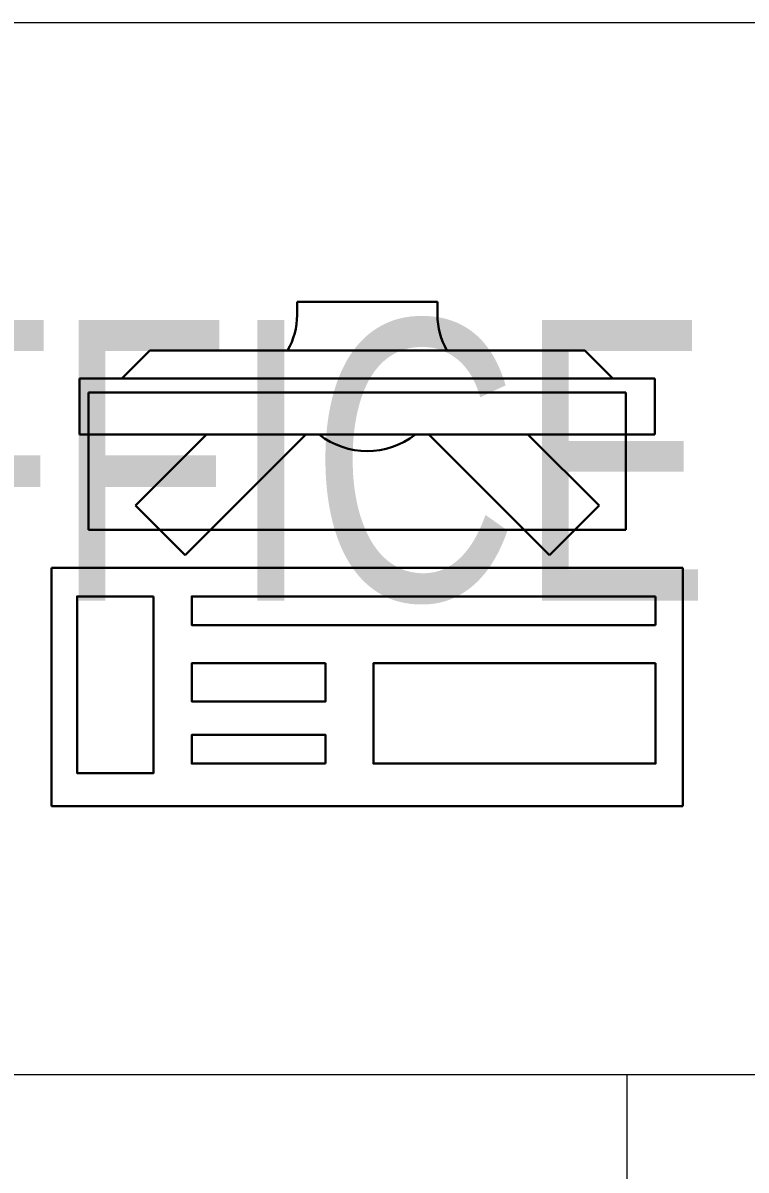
# Model space of a CAD drawing. Header units: millimetres. Extents: x 26027 to 581921, y 7230 to 233891.
# Drawn here: x 495446 to 495962, y 187459 to 188277 of the extents above; entities that cross this region are included whole.
import ezdxf

# ---------------------------------------------------------------- set-up
doc = ezdxf.new("R2010")
doc.units = ezdxf.units.MM
doc.header["$LTSCALE"] = 5
doc.layers.get('0').update_dxf_attribs({"color": 252})
for name, color, linetype, lineweight in [('72_EGR_BASE_TEXT', 252, 'Continuous', 5), ('GE-ARCHITECTURAL_ELEMENTS', 8, 'Continuous', 30), ('Medical Equipment and Furniture', 252, 'Continuous', 0)]:
    doc.layers.add(name, color=color, linetype=linetype, lineweight=lineweight)
doc.styles.add('X3G_ENTITY_2587EA', font='swisscl.ttf', dxfattribs={"height": 200})

# ---------------------------------------------------------------- blocks, each defined once
blk = doc.blocks.new('ITCWLS1-P')
at = {"layer": 'GE-ARCHITECTURAL_ELEMENTS'}
for p, q in [((-0.17, 0.45), (-0.17, 0)), ((-0.17, 0.45), (0, 0.45)), ((0, 0.45), (0, 0)), ((-0.26509, 0.43, 0), (-0.30509, 0.43, 0)), ((-0.30509, 0.43, 0), (-0.30509, 0.02, 0)), ((-0.26509, 0.43, 0), (-0.26509, 0.02, 0)), ((-0.14957, 0.43047), (-0.12914, 0.43047)), ((-0.12914, 0.43047), (-0.12914, 0.40893)), ((-0.197, 0.40939), (-0.295, 0.40939)), ((-0.295, 0.02639), (-0.295, 0.40939)), ((-0.197, 0.02639), (-0.197, 0.40939)), ((-0.32509, 0.38, 0), (-0.30509, 0.4, 0)), ((-0.32509, 0.38, 0), (-0.32509, 0.07, 0)), ((-0.35032, 0.275), (-0.35961, 0.275)), ((-0.35961, 0.175), (-0.35961, 0.275)), ((-0.35032, 0.175), (-0.35961, 0.175)), ((-0.32509, 0.07, 0), (-0.30509, 0.05, 0)), ((-0.197, 0.02639), (-0.295, 0.02639)), ((-0.30509, 0.02, 0), (-0.26509, 0.02, 0)), ((-0.17, 0), (0, 0))]:
    blk.add_line(p, q, dxfattribs=at)
at = {"layer": 'GE-ARCHITECTURAL_ELEMENTS', "extrusion": (2.48281e-10, 3.18408e-10, -1)}
for p, q in [((-0.26509, 0.33952), (-0.21443, 0.39019)), ((-0.17907, 0.35483), (-0.21443, 0.39019)), ((-0.26509, 0.26881), (-0.17907, 0.35483))]:
    blk.add_line(p, q, dxfattribs=at)
at = {"layer": 'GE-ARCHITECTURAL_ELEMENTS', "extrusion": (2.48281e-10, -3.18408e-10, -1)}
for p, q in [((-0.26509, 0.18119), (-0.17907, 0.09517)), ((-0.26509, 0.11048), (-0.21443, 0.05981)), ((-0.17907, 0.09517), (-0.21443, 0.05981))]:
    blk.add_line(p, q, dxfattribs=at)
at = {"layer": 'GE-ARCHITECTURAL_ELEMENTS'}
for points in [[(-0.12914, 0.40893), (-0.12914, 0.09996), (-0.14957, 0.09996), (-0.14957, 0.43047)], [(-0.14957, 0.09997), (-0.14957, 0.09997), (-0.14957, 0.09997), (-0.14957, 0.09997), (-0.14957, 0.09997), (-0.14957, 0.09997), (-0.14957, 0.09997), (-0.14957, 0.09997), (-0.14957, 0.09997)], [(-0.14957, 0.09997), (-0.14957, 0.09997), (-0.14957, 0.09997), (-0.14957, 0.09997), (-0.14957, 0.09997), (-0.14957, 0.09997), (-0.14957, 0.09997), (-0.14957, 0.09997), (-0.14957, 0.09997), (-0.14957, 0.09997), (-0.14957, 0.09997), (-0.14957, 0.09997), (-0.14957, 0.09997), (-0.14957, 0.09997), (-0.14957, 0.09997), (-0.14957, 0.09997), (-0.14957, 0.09997), (-0.14957, 0.09997)], [(-0.14957, 0.09996), (-0.14957, 0.09996), (-0.14957, 0.09996), (-0.14957, 0.09996), (-0.14957, 0.09996), (-0.14957, 0.09996), (-0.14957, 0.09996), (-0.14957, 0.09996), (-0.14957, 0.09996), (-0.14957, 0.09996)], [(-0.14957, 0.09996), (-0.14957, 0.09996), (-0.14957, 0.09996), (-0.14957, 0.09996), (-0.14957, 0.09996), (-0.14957, 0.09996), (-0.14957, 0.09996)], [(-0.14957, 0.09997), (-0.14957, 0.09997), (-0.14957, 0.09997), (-0.14957, 0.09997), (-0.14957, 0.09997), (-0.14957, 0.09997), (-0.14957, 0.09997), (-0.14957, 0.09997), (-0.14957, 0.09997), (-0.14957, 0.09997)], [(-0.14957, 0.09997), (-0.14957, 0.09997), (-0.14957, 0.09997), (-0.14957, 0.09997), (-0.14957, 0.09997), (-0.14957, 0.09997), (-0.14957, 0.09997), (-0.14957, 0.09997), (-0.14957, 0.09997), (-0.14957, 0.09997), (-0.14957, 0.09997), (-0.14957, 0.09997), (-0.14957, 0.09997), (-0.14957, 0.09997), (-0.14957, 0.09997)], [(-0.14957, 0.09997), (-0.14957, 0.09997), (-0.14957, 0.09997), (-0.14957, 0.09997), (-0.14957, 0.09997), (-0.14957, 0.09997), (-0.14957, 0.09997), (-0.14957, 0.09997), (-0.14957, 0.09997), (-0.14957, 0.09997)], [(-0.14957, 0.09997), (-0.14957, 0.09997), (-0.14957, 0.09997), (-0.14957, 0.09997), (-0.14957, 0.09997), (-0.14957, 0.09997), (-0.14957, 0.09997), (-0.14957, 0.09997), (-0.14957, 0.09997), (-0.14957, 0.09997)], [(-0.14957, 0.09996), (-0.14957, 0.09996), (-0.14957, 0.09996), (-0.14957, 0.09996), (-0.14957, 0.09996), (-0.14957, 0.09996), (-0.14957, 0.09996), (-0.14957, 0.09996), (-0.14957, 0.09996), (-0.14957, 0.09996), (-0.14957, 0.09996), (-0.14957, 0.09996), (-0.14957, 0.09996), (-0.14957, 0.09996), (-0.14957, 0.09996), (-0.14957, 0.09996), (-0.14957, 0.09996), (-0.14957, 0.09996), (-0.14957, 0.09997), (-0.14957, 0.09997), (-0.14957, 0.09997), (-0.14957, 0.09997), (-0.14957, 0.09997), (-0.14957, 0.09997), (-0.14957, 0.09997), (-0.14957, 0.09997), (-0.14957, 0.09997), (-0.14957, 0.09997), (-0.14957, 0.09997), (-0.14957, 0.09997), (-0.14957, 0.09997), (-0.14957, 0.09997), (-0.14956, 0.09997), (-0.14956, 0.09997), (-0.14956, 0.09997), (-0.14956, 0.09996), (-0.14956, 0.09996), (-0.14956, 0.09996), (-0.14956, 0.09996), (-0.14956, 0.09996), (-0.14956, 0.09996), (-0.14956, 0.09996), (-0.14956, 0.09996), (-0.14956, 0.09996), (-0.14956, 0.09996), (-0.14956, 0.09996), (-0.14956, 0.09996), (-0.14956, 0.09996), (-0.14957, 0.09996), (-0.14957, 0.09996), (-0.14957, 0.09996), (-0.14957, 0.09996), (-0.14957, 0.09996), (-0.14957, 0.09996)], [(-0.14957, 0.09996), (-0.14957, 0.09996), (-0.14957, 0.09996), (-0.14957, 0.09996), (-0.14957, 0.09996), (-0.14957, 0.09996), (-0.14957, 0.09996), (-0.14957, 0.09996), (-0.14957, 0.09996), (-0.14957, 0.09996), (-0.14957, 0.09997), (-0.14957, 0.09997), (-0.14957, 0.09997), (-0.14957, 0.09996), (-0.14957, 0.09996), (-0.14957, 0.09996), (-0.14957, 0.09996), (-0.14957, 0.09996), (-0.14957, 0.09996), (-0.14957, 0.09997), (-0.14957, 0.09997), (-0.14957, 0.09997), (-0.14957, 0.09997), (-0.14957, 0.09997), (-0.14957, 0.09997), (-0.14957, 0.09997), (-0.14957, 0.09997), (-0.14957, 0.09997), (-0.14957, 0.09997), (-0.14957, 0.09997), (-0.14957, 0.09997), (-0.14957, 0.09997), (-0.14957, 0.09997), (-0.14957, 0.09997), (-0.14957, 0.09997), (-0.14957, 0.09997), (-0.14957, 0.09997), (-0.14957, 0.09997), (-0.14957, 0.09997), (-0.14957, 0.09997), (-0.14957, 0.09997), (-0.14957, 0.09997), (-0.14957, 0.09997), (-0.14957, 0.09997), (-0.14957, 0.09997), (-0.14957, 0.09997), (-0.14957, 0.09997), (-0.14957, 0.09997), (-0.14957, 0.09997), (-0.14957, 0.09997), (-0.14957, 0.09997), (-0.14957, 0.09997), (-0.14957, 0.09997), (-0.14957, 0.09997), (-0.14957, 0.09997), (-0.14957, 0.09997), (-0.14957, 0.09997), (-0.14957, 0.09997), (-0.14957, 0.09997), (-0.14957, 0.09997), (-0.14957, 0.09997), (-0.14957, 0.09997), (-0.14957, 0.09997), (-0.14957, 0.09997), (-0.14957, 0.09997), (-0.14957, 0.09997), (-0.14957, 0.09997), (-0.14957, 0.09997), (-0.14957, 0.09997), (-0.14957, 0.09997), (-0.14957, 0.09997), (-0.14957, 0.09997), (-0.14957, 0.09997), (-0.14957, 0.09997), (-0.14957, 0.09997), (-0.14957, 0.09997), (-0.14957, 0.09997), (-0.14957, 0.09997), (-0.14957, 0.09997), (-0.14957, 0.09997), (-0.14956, 0.09997), (-0.14957, 0.09997), (-0.14957, 0.09997), (-0.14957, 0.09997), (-0.14957, 0.09997), (-0.14956, 0.09997), (-0.14957, 0.09997), (-0.14957, 0.09997), (-0.14957, 0.09997), (-0.14957, 0.09997), (-0.14957, 0.09997), (-0.14957, 0.09997), (-0.14957, 0.09997), (-0.14957, 0.09997), (-0.14957, 0.09997), (-0.14957, 0.09997), (-0.14956, 0.09997), (-0.14957, 0.09996), (-0.14957, 0.09996), (-0.14957, 0.09996), (-0.14956, 0.09996), (-0.14957, 0.09996), (-0.14957, 0.09996), (-0.14957, 0.09996), (-0.14957, 0.09996), (-0.14957, 0.09996), (-0.14957, 0.09996), (-0.14957, 0.09996), (-0.14957, 0.09996), (-0.14957, 0.09996), (-0.14957, 0.09996)], [(-0.14957, 0.09996), (-0.14957, 0.09996), (-0.14957, 0.09996), (-0.14957, 0.09996), (-0.14957, 0.09996), (-0.14957, 0.09996), (-0.14957, 0.09996), (-0.14957, 0.09996)], [(-0.14957, 0.09996), (-0.14957, 0.09996), (-0.14957, 0.09996), (-0.14957, 0.09996), (-0.14957, 0.09996), (-0.14957, 0.09996), (-0.14957, 0.09996), (-0.14957, 0.09996), (-0.14957, 0.09996), (-0.14957, 0.09996), (-0.14957, 0.09996), (-0.14957, 0.09996), (-0.14957, 0.09996), (-0.14957, 0.09996), (-0.14957, 0.09996), (-0.14957, 0.09996), (-0.14957, 0.09996), (-0.14957, 0.09996), (-0.14957, 0.09996), (-0.14957, 0.09996), (-0.14957, 0.09996), (-0.14957, 0.09996), (-0.14957, 0.09996), (-0.14957, 0.09996), (-0.14957, 0.09996), (-0.14957, 0.09996), (-0.14957, 0.09996), (-0.14957, 0.09996), (-0.14957, 0.09996), (-0.14957, 0.09996), (-0.14957, 0.09996), (-0.14957, 0.09996), (-0.14957, 0.09996), (-0.14957, 0.09996), (-0.14957, 0.09996), (-0.14957, 0.09996), (-0.14957, 0.09996), (-0.14957, 0.09996), (-0.14957, 0.09996), (-0.14957, 0.09996), (-0.14957, 0.09996), (-0.14957, 0.09996), (-0.14957, 0.09996), (-0.14957, 0.09996), (-0.14957, 0.09996), (-0.14957, 0.09996), (-0.14957, 0.09996), (-0.14957, 0.09996), (-0.14956, 0.09996), (-0.14956, 0.09996), (-0.14956, 0.09996), (-0.14956, 0.09996), (-0.14957, 0.09996), (-0.14957, 0.09996), (-0.14957, 0.09996), (-0.14957, 0.09996), (-0.14957, 0.09996), (-0.14957, 0.09996), (-0.14956, 0.09996), (-0.14957, 0.09996), (-0.14957, 0.09996), (-0.14957, 0.09996), (-0.14957, 0.09996), (-0.14957, 0.09996), (-0.14957, 0.09996), (-0.14957, 0.09996), (-0.14957, 0.09996), (-0.14957, 0.09996), (-0.14957, 0.09996), (-0.14956, 0.09996), (-0.14956, 0.09996), (-0.14957, 0.09996), (-0.14957, 0.09996), (-0.14957, 0.09996), (-0.14957, 0.09996), (-0.14957, 0.09996), (-0.14957, 0.09996), (-0.14957, 0.09996), (-0.14957, 0.09996), (-0.14957, 0.09996), (-0.14957, 0.09996), (-0.14957, 0.09996), (-0.14957, 0.09996), (-0.14957, 0.09996), (-0.14957, 0.09996), (-0.14957, 0.09996), (-0.14957, 0.09996), (-0.14957, 0.09996), (-0.14957, 0.09996)], [(-0.14957, 0.09996), (-0.14957, 0.09996), (-0.14957, 0.09996), (-0.14957, 0.09996), (-0.14957, 0.09996), (-0.14957, 0.09996), (-0.14957, 0.09996), (-0.14957, 0.09996), (-0.14957, 0.09996), (-0.14957, 0.09996), (-0.14957, 0.09996), (-0.14957, 0.09996)], [(-0.14957, 0.09996), (-0.14957, 0.09996), (-0.14956, 0.09996), (-0.14956, 0.09996), (-0.14956, 0.09996), (-0.14956, 0.09996), (-0.14957, 0.09996)], [(-0.14957, 0.09996), (-0.14957, 0.09996), (-0.14957, 0.09996), (-0.14957, 0.09996), (-0.14957, 0.09996), (-0.14957, 0.09996), (-0.14957, 0.09996), (-0.14957, 0.09996), (-0.14957, 0.09996), (-0.14956, 0.09996), (-0.14956, 0.09996), (-0.14956, 0.09996), (-0.14956, 0.09996), (-0.14956, 0.09996), (-0.14956, 0.09996), (-0.14956, 0.09996), (-0.14957, 0.09996)]]:
    blk.add_lwpolyline(points, dxfattribs=at)
for points in [[(-0.1019, 0.43047), (-0.03039, 0.43047), (-0.03039, 0.22944), (-0.1019, 0.22944)], [(-0.1019, 0.19536), (-0.07466, 0.19536), (-0.07466, 0.09996), (-0.1019, 0.09996)], [(-0.03039, 0.19536), (-0.05082, 0.19536), (-0.05082, 0.09996), (-0.03039, 0.09996)], [(-0.14956, 0.09996), (-0.14956, 0.09996), (-0.14956, 0.09996), (-0.14956, 0.09996), (-0.14956, 0.09996), (-0.14956, 0.09996), (-0.14956, 0.09996), (-0.14956, 0.09996), (-0.14957, 0.09996), (-0.14957, 0.09996), (-0.14957, 0.09996), (-0.14957, 0.09996), (-0.14957, 0.09996), (-0.14957, 0.09996), (-0.14957, 0.09996), (-0.14957, 0.09996), (-0.14957, 0.09996), (-0.14957, 0.09996), (-0.14957, 0.09996), (-0.14957, 0.09996), (-0.14957, 0.09996), (-0.14957, 0.09996), (-0.14957, 0.09996), (-0.14957, 0.09996), (-0.14957, 0.09996), (-0.14957, 0.09996), (-0.14957, 0.09996), (-0.14957, 0.09996), (-0.14957, 0.09996), (-0.14957, 0.09996), (-0.14957, 0.09996), (-0.14957, 0.09996), (-0.14957, 0.09996), (-0.14957, 0.09996), (-0.14957, 0.09996), (-0.14957, 0.09996), (-0.14957, 0.09996), (-0.14957, 0.09996), (-0.14957, 0.09996), (-0.14957, 0.09996), (-0.14957, 0.09996), (-0.14957, 0.09996), (-0.14957, 0.09996), (-0.14957, 0.09996), (-0.14957, 0.09996), (-0.14957, 0.09996), (-0.14957, 0.09996), (-0.14957, 0.09996), (-0.14957, 0.09996), (-0.14957, 0.09996), (-0.14957, 0.09996), (-0.14957, 0.09996), (-0.14957, 0.09996), (-0.14957, 0.09996), (-0.14957, 0.09996), (-0.14957, 0.09996), (-0.14957, 0.09996), (-0.14956, 0.09996), (-0.14956, 0.09996), (-0.14956, 0.09996), (-0.14956, 0.09996), (-0.14956, 0.09996), (-0.14956, 0.09996), (-0.14956, 0.09996), (-0.14956, 0.09996), (-0.14956, 0.09996), (-0.14956, 0.09996), (-0.14956, 0.09996), (-0.14956, 0.09996), (-0.14956, 0.09996), (-0.14956, 0.09996), (-0.14956, 0.09996), (-0.14956, 0.09996), (-0.14956, 0.09996), (-0.14956, 0.09996), (-0.14956, 0.09996), (-0.14956, 0.09996), (-0.14956, 0.09996), (-0.14956, 0.09996), (-0.14956, 0.09996), (-0.14956, 0.09996), (-0.14956, 0.09996), (-0.14956, 0.09996), (-0.14956, 0.09996), (-0.14956, 0.09996), (-0.14956, 0.09996), (-0.14956, 0.09996), (-0.14956, 0.09996), (-0.14956, 0.09996), (-0.14957, 0.09996), (-0.14957, 0.09996), (-0.14957, 0.09996), (-0.14957, 0.09996), (-0.14957, 0.09996), (-0.14957, 0.09996), (-0.14957, 0.09996), (-0.14957, 0.09996), (-0.14957, 0.09996), (-0.14957, 0.09996), (-0.14957, 0.09996), (-0.14957, 0.09996), (-0.14957, 0.09996), (-0.14957, 0.09996), (-0.14957, 0.09996), (-0.14957, 0.09996), (-0.14957, 0.09996), (-0.14957, 0.09996), (-0.14957, 0.09996), (-0.14957, 0.09996), (-0.14957, 0.09996), (-0.14957, 0.09996), (-0.14957, 0.09996), (-0.14957, 0.09996), (-0.14957, 0.09996), (-0.14957, 0.09996), (-0.14957, 0.09996), (-0.14957, 0.09996), (-0.14957, 0.09996), (-0.14957, 0.09996), (-0.14957, 0.09996), (-0.14957, 0.09996), (-0.14957, 0.09996), (-0.14957, 0.09996), (-0.14957, 0.09996), (-0.14957, 0.09996), (-0.14957, 0.09996), (-0.14957, 0.09996), (-0.14957, 0.09996), (-0.14957, 0.09996), (-0.14957, 0.09996), (-0.14957, 0.09996), (-0.14957, 0.09996), (-0.14957, 0.09996), (-0.14957, 0.09996), (-0.14957, 0.09996), (-0.14957, 0.09996), (-0.14957, 0.09996), (-0.14957, 0.09996), (-0.14957, 0.09996), (-0.14957, 0.09996), (-0.14957, 0.09996), (-0.14957, 0.09996), (-0.14957, 0.09996), (-0.14957, 0.09996), (-0.14957, 0.09996), (-0.14957, 0.09996), (-0.14957, 0.09996), (-0.14957, 0.09996), (-0.14957, 0.09996), (-0.14957, 0.09996), (-0.14957, 0.09996), (-0.14957, 0.09996), (-0.14957, 0.09996), (-0.14957, 0.09996), (-0.14956, 0.09996), (-0.14956, 0.09996), (-0.14956, 0.09996), (-0.14956, 0.09996), (-0.14956, 0.09996), (-0.14956, 0.09996), (-0.14956, 0.09996), (-0.14956, 0.09996), (-0.14956, 0.09996), (-0.14956, 0.09996), (-0.14956, 0.09996), (-0.14956, 0.09996), (-0.14956, 0.09996), (-0.14956, 0.09996), (-0.14956, 0.09996), (-0.14956, 0.09996), (-0.14956, 0.09996), (-0.14956, 0.09996), (-0.14956, 0.09996), (-0.14956, 0.09996), (-0.14956, 0.09996), (-0.14956, 0.09996), (-0.14956, 0.09996), (-0.14956, 0.09996), (-0.14956, 0.09996), (-0.14956, 0.09996), (-0.14956, 0.09996), (-0.14956, 0.09996), (-0.14956, 0.09996), (-0.14956, 0.09996), (-0.14956, 0.09996), (-0.14956, 0.09996), (-0.14956, 0.09996), (-0.14956, 0.09996), (-0.14956, 0.09996), (-0.14956, 0.09996), (-0.14956, 0.09996), (-0.14956, 0.09996), (-0.14956, 0.09996), (-0.14956, 0.09996), (-0.14956, 0.09996), (-0.14956, 0.09996), (-0.14956, 0.09996), (-0.14956, 0.09996), (-0.14956, 0.09996), (-0.14956, 0.09996), (-0.14956, 0.09996), (-0.14957, 0.09996), (-0.14957, 0.09996), (-0.14957, 0.09996), (-0.14957, 0.09996), (-0.14957, 0.09996), (-0.14957, 0.09996), (-0.14957, 0.09996), (-0.14957, 0.09996), (-0.14957, 0.09996), (-0.14957, 0.09996), (-0.14957, 0.09996), (-0.14957, 0.09996), (-0.14957, 0.09996), (-0.14957, 0.09996), (-0.14957, 0.09996), (-0.14957, 0.09996), (-0.14957, 0.09996), (-0.14957, 0.09996), (-0.14957, 0.09996), (-0.14957, 0.09996), (-0.14957, 0.09996), (-0.14957, 0.09996), (-0.14957, 0.09996), (-0.14957, 0.09996), (-0.14957, 0.09996), (-0.14957, 0.09996), (-0.14957, 0.09996), (-0.14957, 0.09996), (-0.14957, 0.09996), (-0.14957, 0.09996), (-0.14957, 0.09996), (-0.14957, 0.09996), (-0.14957, 0.09996), (-0.14957, 0.09996), (-0.14956, 0.09996), (-0.14956, 0.09996), (-0.14956, 0.09996), (-0.14956, 0.09996), (-0.14956, 0.09996), (-0.14956, 0.09996), (-0.14956, 0.09996), (-0.14956, 0.09996), (-0.14956, 0.09996), (-0.14956, 0.09996), (-0.14956, 0.09996), (-0.14956, 0.09996), (-0.14956, 0.09996), (-0.14956, 0.09996), (-0.14956, 0.09996), (-0.14956, 0.09996), (-0.14956, 0.09996), (-0.14956, 0.09996), (-0.14956, 0.09996), (-0.14956, 0.09996), (-0.14956, 0.09996), (-0.14956, 0.09996), (-0.14956, 0.09996), (-0.14956, 0.09996), (-0.14956, 0.09996), (-0.14956, 0.09996), (-0.14956, 0.09996), (-0.14956, 0.09996), (-0.14956, 0.09996), (-0.14956, 0.09996), (-0.14956, 0.09996), (-0.14956, 0.09996), (-0.14956, 0.09996), (-0.14956, 0.09996), (-0.14956, 0.09996), (-0.14956, 0.09996), (-0.14956, 0.09996), (-0.14956, 0.09996), (-0.14956, 0.09996), (-0.14956, 0.09996), (-0.14956, 0.09996), (-0.14956, 0.09996)], [(-0.14957, 0.09996), (-0.14957, 0.09996), (-0.14957, 0.09996), (-0.14957, 0.09996), (-0.14957, 0.09996), (-0.14957, 0.09996), (-0.14957, 0.09996), (-0.14957, 0.09996), (-0.14957, 0.09996), (-0.14957, 0.09996), (-0.14957, 0.09996), (-0.14957, 0.09996), (-0.14957, 0.09996), (-0.14957, 0.09996), (-0.14957, 0.09996), (-0.14957, 0.09996), (-0.14957, 0.09996), (-0.14957, 0.09996), (-0.14957, 0.09996), (-0.14957, 0.09996), (-0.14957, 0.09996), (-0.14957, 0.09996), (-0.14957, 0.09996), (-0.14957, 0.09996), (-0.14957, 0.09996), (-0.14957, 0.09996), (-0.14957, 0.09996), (-0.14957, 0.09996), (-0.14957, 0.09996), (-0.14957, 0.09996), (-0.14957, 0.09996), (-0.14957, 0.09996), (-0.14957, 0.09996), (-0.14957, 0.09996), (-0.14957, 0.09996), (-0.14957, 0.09996), (-0.14957, 0.09996), (-0.14957, 0.09996), (-0.14957, 0.09996), (-0.14957, 0.09996), (-0.14957, 0.09996), (-0.14957, 0.09996), (-0.14957, 0.09996), (-0.14957, 0.09996), (-0.14957, 0.09996), (-0.14957, 0.09996), (-0.14957, 0.09996), (-0.14957, 0.09996), (-0.14957, 0.09996), (-0.14957, 0.09996), (-0.14957, 0.09996), (-0.14957, 0.09996), (-0.14957, 0.09996), (-0.14957, 0.09996), (-0.14957, 0.09996), (-0.14957, 0.09996), (-0.14957, 0.09996), (-0.14957, 0.09996), (-0.14957, 0.09996), (-0.14957, 0.09996), (-0.14957, 0.09996), (-0.14957, 0.09996), (-0.14957, 0.09996), (-0.14957, 0.09996), (-0.14957, 0.09996), (-0.14957, 0.09996), (-0.14957, 0.09996), (-0.14957, 0.09996), (-0.14957, 0.09996), (-0.14957, 0.09996), (-0.14957, 0.09996), (-0.14957, 0.09996), (-0.14957, 0.09996), (-0.14957, 0.09996), (-0.14957, 0.09996), (-0.14957, 0.09996), (-0.14957, 0.09996), (-0.14957, 0.09996), (-0.14957, 0.09996), (-0.14957, 0.09996), (-0.14957, 0.09996), (-0.14957, 0.09996), (-0.14957, 0.09996), (-0.14957, 0.09996), (-0.14957, 0.09996), (-0.14957, 0.09996), (-0.14957, 0.09996), (-0.14957, 0.09996), (-0.14957, 0.09996), (-0.14957, 0.09996), (-0.14957, 0.09996), (-0.14957, 0.09996), (-0.14957, 0.09996), (-0.14957, 0.09996), (-0.14957, 0.09996), (-0.14957, 0.09996), (-0.14957, 0.09996), (-0.14957, 0.09996), (-0.14957, 0.09996), (-0.14957, 0.09996), (-0.14957, 0.09996), (-0.14957, 0.09996), (-0.14957, 0.09996), (-0.14957, 0.09996), (-0.14957, 0.09996), (-0.14957, 0.09996), (-0.14957, 0.09996), (-0.14957, 0.09996), (-0.14957, 0.09996), (-0.14957, 0.09996), (-0.14957, 0.09996), (-0.14957, 0.09996), (-0.14957, 0.09996), (-0.14957, 0.09996), (-0.14957, 0.09996), (-0.14957, 0.09996), (-0.14957, 0.09996), (-0.14957, 0.09996), (-0.14957, 0.09996), (-0.14957, 0.09996), (-0.14957, 0.09996), (-0.14957, 0.09996), (-0.14957, 0.09996), (-0.14957, 0.09996), (-0.14957, 0.09996), (-0.14957, 0.09996), (-0.14957, 0.09996), (-0.14957, 0.09996), (-0.14957, 0.09996), (-0.14957, 0.09996), (-0.14957, 0.09996), (-0.14957, 0.09996), (-0.14957, 0.09996), (-0.14957, 0.09996), (-0.14957, 0.09996), (-0.14957, 0.09996), (-0.14957, 0.09996), (-0.14957, 0.09996), (-0.14957, 0.09996), (-0.14957, 0.09996), (-0.14957, 0.09996), (-0.14957, 0.09996), (-0.14957, 0.09996), (-0.14957, 0.09996), (-0.14957, 0.09996), (-0.14957, 0.09996), (-0.14957, 0.09996), (-0.14957, 0.09996), (-0.14957, 0.09996), (-0.14957, 0.09996), (-0.14957, 0.09996), (-0.14957, 0.09996), (-0.14957, 0.09996), (-0.14957, 0.09996), (-0.14957, 0.09996), (-0.14957, 0.09996), (-0.14957, 0.09996), (-0.14957, 0.09996), (-0.14957, 0.09996), (-0.14957, 0.09996), (-0.14957, 0.09996), (-0.14957, 0.09996), (-0.14957, 0.09996), (-0.14957, 0.09996), (-0.14957, 0.09996), (-0.14957, 0.09996), (-0.14957, 0.09996), (-0.14957, 0.09996), (-0.14957, 0.09996), (-0.14957, 0.09996), (-0.14957, 0.09996), (-0.14957, 0.09996), (-0.14957, 0.09996), (-0.14957, 0.09996), (-0.14957, 0.09996), (-0.14957, 0.09996), (-0.14957, 0.09996), (-0.14957, 0.09996), (-0.14957, 0.09996), (-0.14957, 0.09996), (-0.14957, 0.09996), (-0.14957, 0.09996), (-0.14957, 0.09996), (-0.14957, 0.09996), (-0.14957, 0.09996), (-0.14957, 0.09996), (-0.14957, 0.09996), (-0.14957, 0.09996), (-0.14957, 0.09996), (-0.14957, 0.09996), (-0.14957, 0.09996), (-0.14957, 0.09996), (-0.14957, 0.09996), (-0.14957, 0.09996), (-0.14957, 0.09996), (-0.14957, 0.09996), (-0.14957, 0.09996), (-0.14957, 0.09996), (-0.14957, 0.09996), (-0.14957, 0.09996), (-0.14957, 0.09996), (-0.14957, 0.09996), (-0.14957, 0.09996), (-0.14957, 0.09996), (-0.14957, 0.09996), (-0.14957, 0.09996), (-0.14957, 0.09996), (-0.14957, 0.09996), (-0.14957, 0.09996), (-0.14957, 0.09996), (-0.14957, 0.09996), (-0.14957, 0.09996), (-0.14957, 0.09996), (-0.14957, 0.09996)], [(-0.14957, 0.09996), (-0.14957, 0.09996), (-0.14957, 0.09996), (-0.14957, 0.09996), (-0.14957, 0.09996), (-0.14957, 0.09996), (-0.14957, 0.09996), (-0.14957, 0.09996), (-0.14957, 0.09996), (-0.14957, 0.09996), (-0.14957, 0.09996), (-0.14957, 0.09996), (-0.14957, 0.09996), (-0.14957, 0.09996), (-0.14957, 0.09996), (-0.14957, 0.09996), (-0.14957, 0.09996), (-0.14957, 0.09996), (-0.14957, 0.09996), (-0.14957, 0.09996), (-0.14957, 0.09996), (-0.14957, 0.09996), (-0.14957, 0.09996), (-0.14957, 0.09996), (-0.14957, 0.09996), (-0.14957, 0.09996), (-0.14957, 0.09996), (-0.14957, 0.09996), (-0.14957, 0.09996), (-0.14957, 0.09996), (-0.14957, 0.09996), (-0.14957, 0.09996), (-0.14957, 0.09996), (-0.14957, 0.09996), (-0.14957, 0.09996), (-0.14957, 0.09996), (-0.14957, 0.09996), (-0.14957, 0.09996), (-0.14957, 0.09996), (-0.14957, 0.09996), (-0.14957, 0.09996), (-0.14957, 0.09996), (-0.14957, 0.09996), (-0.14957, 0.09996), (-0.14957, 0.09996), (-0.14957, 0.09996), (-0.14957, 0.09996), (-0.14957, 0.09996), (-0.14957, 0.09996), (-0.14957, 0.09996), (-0.14957, 0.09996), (-0.14957, 0.09996), (-0.14957, 0.09996), (-0.14957, 0.09996), (-0.14957, 0.09996), (-0.14957, 0.09996), (-0.14957, 0.09996), (-0.14957, 0.09996), (-0.14957, 0.09996), (-0.14957, 0.09996), (-0.14957, 0.09996), (-0.14957, 0.09996), (-0.14957, 0.09996), (-0.14957, 0.09996), (-0.14957, 0.09996), (-0.14957, 0.09996), (-0.14957, 0.09996), (-0.14957, 0.09996), (-0.14957, 0.09996), (-0.14957, 0.09996), (-0.14957, 0.09996), (-0.14957, 0.09996), (-0.14957, 0.09996), (-0.14957, 0.09996), (-0.14957, 0.09996), (-0.14957, 0.09996), (-0.14957, 0.09996), (-0.14957, 0.09996), (-0.14957, 0.09996), (-0.14957, 0.09996), (-0.14957, 0.09996), (-0.14957, 0.09996), (-0.14957, 0.09996), (-0.14957, 0.09996), (-0.14957, 0.09996), (-0.14957, 0.09996), (-0.14957, 0.09996), (-0.14957, 0.09996), (-0.14957, 0.09996), (-0.14957, 0.09996), (-0.14957, 0.09996), (-0.14957, 0.09996), (-0.14957, 0.09996), (-0.14957, 0.09996), (-0.14957, 0.09996), (-0.14957, 0.09996), (-0.14957, 0.09996), (-0.14957, 0.09996), (-0.14957, 0.09996), (-0.14957, 0.09996), (-0.14957, 0.09996), (-0.14957, 0.09996), (-0.14957, 0.09996), (-0.14957, 0.09996), (-0.14957, 0.09996), (-0.14957, 0.09996), (-0.14957, 0.09996), (-0.14957, 0.09996), (-0.14957, 0.09996), (-0.14957, 0.09996), (-0.14957, 0.09996), (-0.14957, 0.09996), (-0.14957, 0.09996), (-0.14957, 0.09996), (-0.14957, 0.09996), (-0.14957, 0.09996), (-0.14957, 0.09996), (-0.14957, 0.09996), (-0.14957, 0.09996), (-0.14957, 0.09996), (-0.14957, 0.09996), (-0.14957, 0.09996), (-0.14957, 0.09996), (-0.14957, 0.09996), (-0.14957, 0.09996), (-0.14957, 0.09996), (-0.14957, 0.09996), (-0.14957, 0.09996), (-0.14957, 0.09996), (-0.14957, 0.09996), (-0.14957, 0.09996), (-0.14957, 0.09996), (-0.14957, 0.09996), (-0.14957, 0.09996), (-0.14957, 0.09996), (-0.14957, 0.09996), (-0.14957, 0.09996), (-0.14957, 0.09996), (-0.14957, 0.09996), (-0.14957, 0.09996), (-0.14957, 0.09996), (-0.14957, 0.09996), (-0.14957, 0.09996), (-0.14957, 0.09996), (-0.14957, 0.09996), (-0.14957, 0.09996), (-0.14957, 0.09996), (-0.14957, 0.09996), (-0.14957, 0.09996), (-0.14957, 0.09996), (-0.14957, 0.09996), (-0.14957, 0.09996), (-0.14957, 0.09996), (-0.14957, 0.09996), (-0.14957, 0.09996), (-0.14957, 0.09996), (-0.14957, 0.09996), (-0.14957, 0.09996), (-0.14957, 0.09996), (-0.14957, 0.09996), (-0.14957, 0.09996), (-0.14957, 0.09996), (-0.14957, 0.09996), (-0.14957, 0.09996), (-0.14957, 0.09996), (-0.14957, 0.09996), (-0.14957, 0.09996), (-0.14957, 0.09996), (-0.14957, 0.09996), (-0.14957, 0.09996), (-0.14957, 0.09996), (-0.14957, 0.09996), (-0.14957, 0.09996), (-0.14957, 0.09996), (-0.14957, 0.09996), (-0.14957, 0.09996), (-0.14957, 0.09996), (-0.14957, 0.09996), (-0.14957, 0.09996), (-0.14957, 0.09996), (-0.14957, 0.09996), (-0.14957, 0.09996), (-0.14957, 0.09996), (-0.14957, 0.09996), (-0.14957, 0.09996), (-0.14957, 0.09996), (-0.14957, 0.09996), (-0.14957, 0.09996), (-0.14957, 0.09996), (-0.14957, 0.09996), (-0.14957, 0.09996), (-0.14957, 0.09996), (-0.14957, 0.09996), (-0.14957, 0.09996), (-0.14957, 0.09996), (-0.14957, 0.09996), (-0.14957, 0.09996), (-0.14957, 0.09996), (-0.14957, 0.09996), (-0.14957, 0.09996), (-0.14957, 0.09996), (-0.14957, 0.09996), (-0.14957, 0.09996), (-0.14957, 0.09996), (-0.14957, 0.09996), (-0.14957, 0.09996), (-0.14957, 0.09996), (-0.14957, 0.09996), (-0.14957, 0.09996), (-0.14957, 0.09996), (-0.14957, 0.09996), (-0.14957, 0.09996), (-0.14957, 0.09996), (-0.14957, 0.09996), (-0.14957, 0.09996), (-0.14957, 0.09996), (-0.14957, 0.09996), (-0.14957, 0.09996), (-0.14957, 0.09996)], [(-0.14957, 0.0727), (-0.02358, 0.0727), (-0.02358, 0.01818), (-0.14957, 0.01818)]]:
    blk.add_lwpolyline(points, close=True, dxfattribs=at)
for centre, radius, start, end in [((-0.35032, 0.325), 0.05, 270, 300.30934), ((-0.3089, 0.225), 0.05564, 321.94311, 38.05689), ((-0.35032, 0.125), 0.05, 59.69066, 90)]:
    blk.add_arc(centre, radius, start, end, dxfattribs=at)
blk = doc.blocks.new('GF21043-P')
at = {"color": 0}
for p, q in [((0.8, 0.75), (-0.8, 0.75)), ((-0.8, 0), (0.8, 0))]:
    blk.add_line(p, q, dxfattribs=at)

msp = doc.modelspace()

# ---------------------------------------------------------------- linework, layer by layer
at = {"layer": 'Medical Equipment and Furniture'}
msp.add_line((495877.14, 186497.37, 0), (495877.14, 187527.37, 0), dxfattribs=at)

# ---------------------------------------------------------------- block references
at = {"layer": 'Medical Equipment and Furniture', "extrusion": (8.17187e-07, 1.19904e-18, 1), "xscale": 1000.000000000002, "yscale": 1000.000000000002, "zscale": 1000.000000000002}
msp.add_blockref('GF21043-P', (495677.14, 187527.37, 0.41), dxfattribs=at)
at = {"layer": 'Medical Equipment and Furniture', "extrusion": (2.34751e-05, 2.20203e-06, 1), "xscale": 1000.000000000004, "yscale": 1000.000000000004, "zscale": 1000.000000000004, "rotation": 269.9985892333461}
msp.add_blockref('ITCWLS1-P', (495466.77, 187718.75, 12.05), dxfattribs=at)

# ---------------------------------------------------------------- texts
at = {"layer": '72_EGR_BASE_TEXT', "insert": (495087.78, 188065.43), "char_height": 200, "attachment_point": 2, "style": 'X3G_ENTITY_2587EA'}
msp.add_mtext('DOCTOR OFFICE', dxfattribs=at)

doc.saveas('drawing.dxf')
